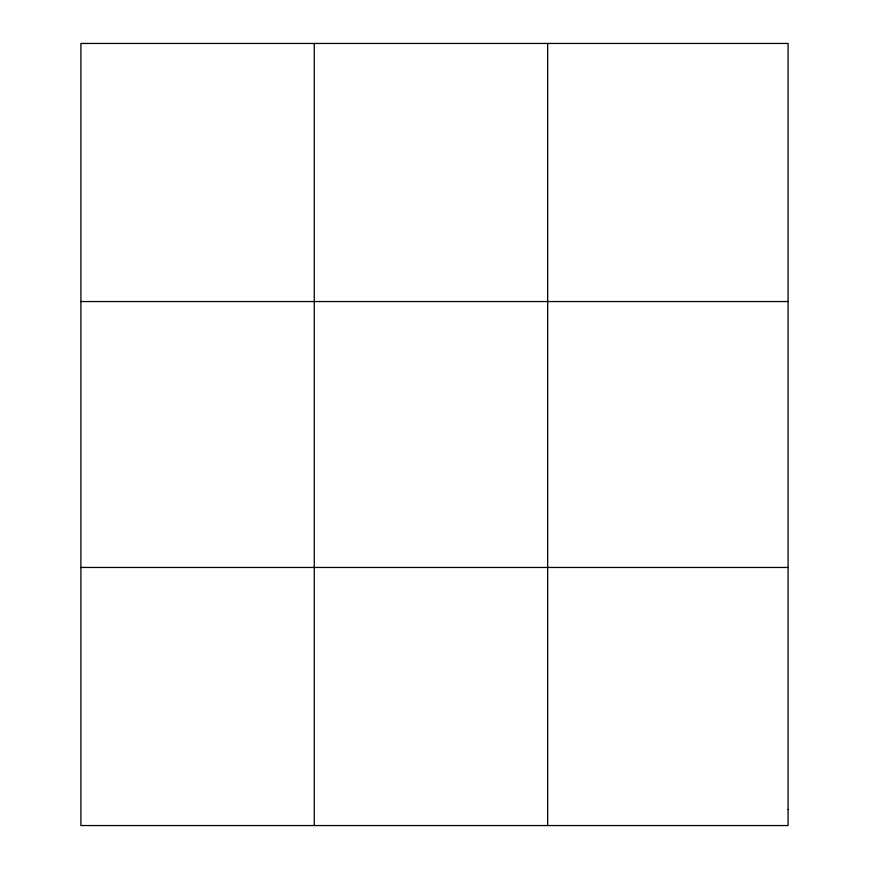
<?xml version="1.0" encoding="UTF-8"?>
<svg xmlns="http://www.w3.org/2000/svg" width="869" height="869" viewBox="0 0 869 869"><rect width="100%" height="100%" fill="white"/><g stroke="black" fill="none" stroke-linecap="round" stroke-linejoin="round"><path stroke-width="1.3" d="M314.274 43.45L314.274 825.55M547.655 43.45L547.655 825.55M80.904 301.543L788.096 301.543M80.904 567.457L788.096 567.457M788.096 809.419L788.096 825.55L80.904 825.55L80.904 43.45L788.096 43.45L788.096 809.419"/></g></svg>
